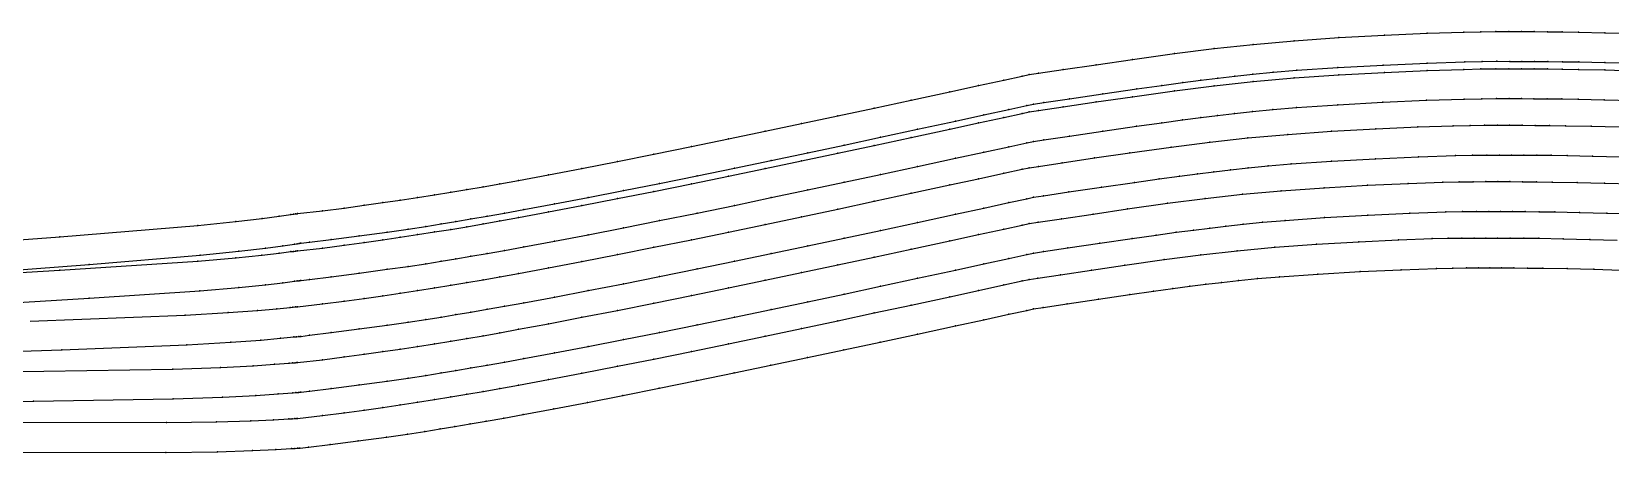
# Model space of a CAD drawing. Extents: x 50 to 2594, y 47 to 2136.
# Drawn here: x 1321.8 to 1745.8, y 731.3 to 844.3 of the extents above; entities that cross this region are included whole.
import ezdxf

# ---------------------------------------------------------------- set-up
doc = ezdxf.new("R2010")
doc.units = 0

# ---------------------------------------------------------------- blocks, each defined once
blk = doc.blocks.new('837.DELANTERO_XS')
at = {"layer": '1'}
blk.add_lwpolyline([(1300.687, 779.048), (1337.321, 781.821), (1367.064, 784.315), (1377.49, 785.354), (1384.613, 786.186), (1389.31, 786.821), (1392.455, 787.269), (1393.107, 787.354), (1393.651, 787.422), (1394.024, 787.467), (1394.162, 787.483), (1396.47, 787.772), (1402.25, 788.502), (1409.782, 789.474), (1417.348, 790.486), (1422.994, 791.288), (1427.683, 792.002), (1431.798, 792.667), (1435.721, 793.325), (1439.786, 794.011), (1444.134, 794.754), (1448.854, 795.578), (1454.04, 796.51), (1462.241, 798.034), (1471.248, 799.758), (1480.759, 801.62), (1490.47, 803.557), (1500.575, 805.606), (1510.572, 807.665), (1520.466, 809.727), (1530.261, 811.788), (1539.997, 813.853), (1549.77, 815.94), (1559.709, 818.077), (1569.946, 820.291), (1577.507, 821.934), (1584.229, 823.398), (1589.045, 824.449), (1590.888, 824.852), (1593.639, 825.261), (1600.533, 826.281), (1609.533, 827.6), (1618.6, 828.909), (1625.352, 829.856), (1630.963, 830.612), (1635.836, 831.24), (1640.376, 831.8), (1644.901, 832.338), (1649.767, 832.87), (1655.248, 833.398), (1661.615, 833.92), (1672.646, 834.659), (1684.753, 835.327), (1696.559, 835.863), (1706.689, 836.209), (1711.372, 836.305), (1715.303, 836.339), (1718.769, 836.333), (1722.058, 836.313), (1725.412, 836.294), (1728.991, 836.272), (1732.91, 836.236), (1737.285, 836.175), (1744.275, 836.033), (1751.91, 835.834)], dxfattribs=at)
at = {"layer": '14'}
blk.add_lwpolyline([(1284.686, 785.909), (1329.401, 789.233), (1366.448, 792.294), (1376.709, 793.316), (1383.702, 794.133), (1388.319, 794.758), (1391.454, 795.205), (1392.148, 795.296), (1392.73, 795.369), (1393.13, 795.417), (1393.278, 795.434), (1399.965, 796.209), (1405.811, 796.947), (1411.118, 797.67), (1416.185, 798.401), (1420.815, 799.09), (1425.439, 799.795), (1429.999, 800.508), (1434.437, 801.221), (1438.733, 801.93), (1443.055, 802.668), (1447.606, 803.471), (1452.591, 804.377), (1460.638, 805.882), (1469.609, 807.599), (1479.147, 809.462), (1488.896, 811.4), (1499.013, 813.449), (1508.991, 815.504), (1518.848, 817.56), (1528.606, 819.615), (1538.305, 821.673), (1548.075, 823.759), (1558.066, 825.904), (1568.43, 828.142), (1576.09, 829.803), (1582.925, 831.288), (1587.833, 832.356), (1589.714, 832.765), (1592.256, 833.145), (1598.803, 834.117), (1607.735, 835.428), (1617.432, 836.827), (1628.784, 838.4), (1639.404, 839.746), (1649.896, 840.891), (1660.861, 841.864), (1672.913, 842.702), (1685.148, 843.378), (1696.628, 843.877), (1706.414, 844.187), (1711.037, 844.278), (1715.004, 844.319), (1718.556, 844.325), (1721.932, 844.316), (1725.336, 844.303), (1728.939, 844.281), (1732.875, 844.243), (1737.277, 844.178), (1744.332, 844.032), (1752.042, 843.829)], dxfattribs=at)
at = {"layer": '2'}
for p in [(1589.714, 832.765), (1590.888, 824.852), (1393.278, 795.434), (1394.162, 787.483)]:
    blk.add_point(p, dxfattribs=at)
at = {"layer": '3'}
for p in [(1696.628, 843.877), (1706.414, 844.187), (1711.037, 844.278), (1715.004, 844.319), (1718.556, 844.325), (1721.932, 844.316), (1725.336, 844.303), (1728.939, 844.281), (1732.875, 844.243), (1737.277, 844.178), (1744.332, 844.032), (1639.404, 839.746), (1649.896, 840.891), (1660.861, 841.864), (1672.913, 842.702), (1685.148, 843.378), (1607.735, 835.428), (1617.432, 836.827), (1628.784, 838.4), (1684.753, 835.327), (1696.559, 835.863), (1706.689, 836.209), (1711.372, 836.305), (1715.303, 836.339), (1718.769, 836.333), (1722.058, 836.313), (1725.412, 836.294), (1728.991, 836.272), (1732.91, 836.236), (1737.285, 836.175), (1744.275, 836.033), (1582.925, 831.288), (1587.833, 832.356), (1592.256, 833.145), (1598.803, 834.117), (1635.836, 831.24), (1640.376, 831.8), (1644.901, 832.338), (1649.767, 832.87), (1655.248, 833.398), (1661.615, 833.92), (1672.646, 834.659), (1568.43, 828.142), (1576.09, 829.803), (1609.533, 827.6), (1618.6, 828.909), (1625.352, 829.856), (1630.963, 830.612), (1548.075, 823.759), (1558.066, 825.904), (1584.229, 823.398), (1589.045, 824.449), (1593.639, 825.261), (1600.533, 826.281), (1528.606, 819.615), (1538.305, 821.673), (1569.946, 820.291), (1577.507, 821.934), (1508.991, 815.504), (1518.848, 817.56), (1549.77, 815.94), (1559.709, 818.077), (1488.896, 811.4), (1499.013, 813.449), (1530.261, 811.788), (1539.997, 813.853), (1460.638, 805.882), (1469.609, 807.599), (1479.147, 809.462), (1500.575, 805.606), (1510.572, 807.665), (1520.466, 809.727), (1438.733, 801.93), (1443.055, 802.668), (1447.606, 803.471), (1452.591, 804.377), (1480.759, 801.62), (1490.47, 803.557), (1411.118, 797.67), (1416.185, 798.401), (1420.815, 799.09), (1425.439, 799.795), (1429.999, 800.508), (1434.437, 801.221), (1462.241, 798.034), (1471.248, 799.758), (1376.709, 793.316), (1383.702, 794.133), (1388.319, 794.758), (1391.454, 795.205), (1392.148, 795.296), (1392.73, 795.369), (1393.13, 795.417), (1399.965, 796.209), (1405.811, 796.947), (1435.721, 793.325), (1439.786, 794.011), (1444.134, 794.754), (1448.854, 795.578), (1454.04, 796.51), (1329.401, 789.233), (1366.448, 792.294), (1409.782, 789.474), (1417.348, 790.486), (1422.994, 791.288), (1427.683, 792.002), (1431.798, 792.667), (1377.49, 785.354), (1384.613, 786.186), (1389.31, 786.821), (1392.455, 787.269), (1393.107, 787.354), (1393.651, 787.422), (1394.024, 787.467), (1396.47, 787.772), (1402.25, 788.502), (1337.321, 781.821), (1367.064, 784.315)]:
    blk.add_point(p, dxfattribs=at)
at = {"layer": '4'}
for p in [(1589.714, 832.765, 5), (1590.888, 824.852, 5)]:
    blk.add_point(p, dxfattribs=at)
blk = doc.blocks.new('837.DELANTERO_S')
at = {"layer": '1'}
blk.add_lwpolyline([(1300.668, 770.508), (1337.302, 772.709), (1367.048, 774.739), (1377.477, 775.615), (1384.604, 776.336), (1389.305, 776.897), (1392.454, 777.296), (1393.106, 777.371), (1393.651, 777.43), (1394.024, 777.469), (1394.162, 777.483), (1396.47, 777.772), (1402.25, 778.502), (1409.782, 779.474), (1417.348, 780.486), (1422.994, 781.288), (1427.683, 782.002), (1431.798, 782.667), (1435.721, 783.325), (1439.786, 784.011), (1444.134, 784.754), (1448.854, 785.578), (1454.04, 786.51), (1462.241, 788.034), (1471.248, 789.758), (1480.759, 791.62), (1490.47, 793.557), (1500.575, 795.606), (1510.572, 797.665), (1520.466, 799.727), (1530.261, 801.788), (1539.997, 803.853), (1549.77, 805.94), (1559.709, 808.077), (1569.946, 810.291), (1577.507, 811.934), (1584.229, 813.398), (1589.045, 814.449), (1590.888, 814.852), (1593.636, 815.261), (1600.523, 816.28), (1609.514, 817.6), (1618.571, 818.908), (1625.316, 819.855), (1630.921, 820.611), (1635.789, 821.238), (1640.325, 821.799), (1644.845, 822.336), (1649.706, 822.869), (1655.181, 823.396), (1661.541, 823.918), (1672.561, 824.658), (1684.655, 825.326), (1696.449, 825.864), (1706.569, 826.21), (1711.247, 826.307), (1715.175, 826.341), (1718.637, 826.336), (1721.923, 826.316), (1725.273, 826.297), (1728.848, 826.276), (1732.763, 826.24), (1737.134, 826.179), (1744.117, 826.039), (1751.744, 825.84)], dxfattribs=at)
at = {"layer": '14'}
blk.add_lwpolyline([(1284.676, 777.61), (1329.386, 780.234), (1366.434, 782.715), (1376.697, 783.577), (1383.694, 784.284), (1388.315, 784.836), (1391.453, 785.234), (1392.147, 785.314), (1392.73, 785.377), (1393.13, 785.419), (1393.278, 785.434), (1399.965, 786.209), (1405.811, 786.947), (1411.118, 787.67), (1416.185, 788.401), (1420.815, 789.09), (1425.439, 789.795), (1429.999, 790.508), (1434.437, 791.221), (1438.733, 791.93), (1443.055, 792.668), (1447.606, 793.471), (1452.591, 794.377), (1460.638, 795.882), (1469.609, 797.599), (1479.147, 799.462), (1488.896, 801.4), (1499.013, 803.449), (1508.991, 805.504), (1518.848, 807.56), (1528.606, 809.615), (1538.305, 811.673), (1548.075, 813.759), (1558.066, 815.904), (1568.43, 818.142), (1576.09, 819.803), (1582.925, 821.288), (1587.833, 822.356), (1589.714, 822.765), (1592.256, 823.145), (1598.803, 824.117), (1607.735, 825.428), (1617.432, 826.827), (1628.784, 828.4), (1639.404, 829.746), (1649.896, 830.891), (1660.861, 831.864), (1672.913, 832.702), (1685.148, 833.378), (1696.628, 833.877), (1706.414, 834.187), (1711.037, 834.278), (1715.004, 834.319), (1718.556, 834.325), (1721.932, 834.316), (1725.336, 834.303), (1728.939, 834.281), (1732.875, 834.243), (1737.277, 834.178), (1744.332, 834.032), (1752.042, 833.829)], dxfattribs=at)
at = {"layer": '2'}
for p in [(1589.714, 822.765), (1590.888, 814.852), (1393.278, 785.434), (1394.162, 777.483)]:
    blk.add_point(p, dxfattribs=at)
at = {"layer": '3'}
for p in [(1660.861, 831.864), (1672.913, 832.702), (1685.148, 833.378), (1696.628, 833.877), (1706.414, 834.187), (1711.037, 834.278), (1715.004, 834.319), (1718.556, 834.325), (1721.932, 834.316), (1725.336, 834.303), (1728.939, 834.281), (1732.875, 834.243), (1737.277, 834.178), (1744.332, 834.032), (1617.432, 826.827), (1628.784, 828.4), (1639.404, 829.746), (1649.896, 830.891), (1592.256, 823.145), (1598.803, 824.117), (1607.735, 825.428), (1649.706, 822.869), (1655.181, 823.396), (1661.541, 823.918), (1672.561, 824.658), (1684.655, 825.326), (1696.449, 825.864), (1706.569, 826.21), (1711.247, 826.307), (1715.175, 826.341), (1718.637, 826.336), (1721.923, 826.316), (1725.273, 826.297), (1728.848, 826.276), (1732.763, 826.24), (1737.134, 826.179), (1744.117, 826.039), (1576.09, 819.803), (1582.925, 821.288), (1587.833, 822.356), (1618.571, 818.908), (1625.316, 819.855), (1630.921, 820.611), (1635.789, 821.238), (1640.325, 821.799), (1644.845, 822.336), (1558.066, 815.904), (1568.43, 818.142), (1589.045, 814.449), (1593.636, 815.261), (1600.523, 816.28), (1609.514, 817.6), (1538.305, 811.673), (1548.075, 813.759), (1569.946, 810.291), (1577.507, 811.934), (1584.229, 813.398), (1518.848, 807.56), (1528.606, 809.615), (1549.77, 805.94), (1559.709, 808.077), (1488.896, 801.4), (1499.013, 803.449), (1508.991, 805.504), (1530.261, 801.788), (1539.997, 803.853), (1469.609, 797.599), (1479.147, 799.462), (1510.572, 797.665), (1520.466, 799.727), (1447.606, 793.471), (1452.591, 794.377), (1460.638, 795.882), (1490.47, 793.557), (1500.575, 795.606), (1420.815, 789.09), (1425.439, 789.795), (1429.999, 790.508), (1434.437, 791.221), (1438.733, 791.93), (1443.055, 792.668), (1471.248, 789.758), (1480.759, 791.62), (1388.315, 784.836), (1391.453, 785.234), (1392.147, 785.314), (1392.73, 785.377), (1393.13, 785.419), (1399.965, 786.209), (1405.811, 786.947), (1411.118, 787.67), (1416.185, 788.401), (1444.134, 784.754), (1448.854, 785.578), (1454.04, 786.51), (1462.241, 788.034), (1329.386, 780.234), (1366.434, 782.715), (1376.697, 783.577), (1383.694, 784.284), (1417.348, 780.486), (1422.994, 781.288), (1427.683, 782.002), (1431.798, 782.667), (1435.721, 783.325), (1439.786, 784.011), (1384.604, 776.336), (1389.305, 776.897), (1392.454, 777.296), (1393.106, 777.371), (1393.651, 777.43), (1394.024, 777.469), (1396.47, 777.772), (1402.25, 778.502), (1409.782, 779.474), (1337.302, 772.709), (1367.048, 774.739), (1377.477, 775.615)]:
    blk.add_point(p, dxfattribs=at)
at = {"layer": '4'}
for p in [(1589.714, 822.765, 5), (1590.888, 814.852, 5)]:
    blk.add_point(p, dxfattribs=at)
blk = doc.blocks.new('837.DELANTERO_M')
at = {"layer": '1'}
blk.add_lwpolyline([(1288.576, 757.535), (1329.931, 758.874), (1363.518, 760.235), (1375.299, 760.898), (1383.355, 761.488), (1388.67, 761.974), (1392.231, 762.325), (1392.969, 762.389), (1393.584, 762.439), (1394.006, 762.472), (1394.162, 762.483), (1396.47, 762.772), (1402.25, 763.502), (1409.782, 764.474), (1417.349, 765.486), (1422.995, 766.288), (1427.685, 767.002), (1431.8, 767.668), (1435.723, 768.325), (1439.788, 769.011), (1444.136, 769.754), (1448.857, 770.578), (1454.042, 771.51), (1462.243, 773.034), (1471.251, 774.758), (1480.762, 776.62), (1490.474, 778.557), (1500.58, 780.607), (1510.577, 782.665), (1520.471, 784.728), (1530.266, 786.789), (1540.003, 788.854), (1549.777, 790.941), (1559.716, 793.078), (1569.953, 795.292), (1577.514, 796.935), (1584.237, 798.4), (1589.053, 799.45), (1590.896, 799.853), (1593.588, 800.255), (1600.335, 801.258), (1609.142, 802.556), (1618.015, 803.844), (1624.623, 804.775), (1630.113, 805.519), (1634.882, 806.137), (1639.325, 806.689), (1643.753, 807.218), (1648.515, 807.743), (1653.879, 808.263), (1660.11, 808.778), (1670.906, 809.509), (1682.754, 810.171), (1694.308, 810.705), (1704.222, 811.051), (1708.805, 811.148), (1712.653, 811.183), (1716.045, 811.181), (1719.264, 811.163), (1722.546, 811.147), (1726.049, 811.128), (1729.884, 811.096), (1734.167, 811.039), (1741.008, 810.905), (1748.48, 810.716)], dxfattribs=at)
at = {"layer": '14'}
blk.add_lwpolyline([(1321.471, 766.585), (1363.091, 768.218), (1374.627, 768.865), (1382.495, 769.441), (1387.694, 769.917), (1391.225, 770.266), (1392.006, 770.334), (1392.661, 770.387), (1393.111, 770.422), (1393.278, 770.434), (1399.965, 771.209), (1405.811, 771.947), (1411.118, 772.67), (1416.185, 773.401), (1420.815, 774.09), (1425.439, 774.795), (1429.999, 775.508), (1434.437, 776.221), (1438.733, 776.93), (1443.055, 777.668), (1447.606, 778.471), (1452.591, 779.377), (1460.638, 780.882), (1469.609, 782.599), (1479.147, 784.462), (1488.896, 786.4), (1499.013, 788.449), (1508.991, 790.504), (1518.848, 792.56), (1528.606, 794.615), (1538.305, 796.673), (1548.075, 798.759), (1558.066, 800.904), (1568.43, 803.142), (1576.09, 804.803), (1582.925, 806.288), (1587.833, 807.356), (1589.714, 807.765), (1592.195, 808.138), (1598.583, 809.093), (1607.299, 810.382), (1616.762, 811.757), (1627.839, 813.305), (1638.203, 814.629), (1648.442, 815.757), (1659.142, 816.718), (1670.904, 817.549), (1682.845, 818.22), (1694.048, 818.719), (1703.598, 819.032), (1708.11, 819.126), (1711.982, 819.169), (1715.448, 819.179), (1718.743, 819.173), (1722.066, 819.164), (1725.582, 819.147), (1729.423, 819.114), (1733.72, 819.055), (1740.606, 818.919), (1748.131, 818.73)], dxfattribs=at)
at = {"layer": '2'}
for p in [(1589.714, 807.765), (1590.896, 799.853), (1393.278, 770.434), (1394.162, 762.483)]:
    blk.add_point(p, dxfattribs=at)
at = {"layer": '3'}
for p in [(1694.048, 818.719), (1703.598, 819.032), (1708.11, 819.126), (1711.982, 819.169), (1715.448, 819.179), (1718.743, 819.173), (1722.066, 819.164), (1725.582, 819.147), (1729.423, 819.114), (1733.72, 819.055), (1740.606, 818.919), (1638.203, 814.629), (1648.442, 815.757), (1659.142, 816.718), (1670.904, 817.549), (1682.845, 818.22), (1607.299, 810.382), (1616.762, 811.757), (1627.839, 813.305), (1682.754, 810.171), (1694.308, 810.705), (1704.222, 811.051), (1708.805, 811.148), (1712.653, 811.183), (1716.045, 811.181), (1719.264, 811.163), (1722.546, 811.147), (1726.049, 811.128), (1729.884, 811.096), (1734.167, 811.039), (1741.008, 810.905), (1582.925, 806.288), (1587.833, 807.356), (1592.195, 808.138), (1598.583, 809.093), (1634.882, 806.137), (1639.325, 806.689), (1643.753, 807.218), (1648.515, 807.743), (1653.879, 808.263), (1660.11, 808.778), (1670.906, 809.509), (1568.43, 803.142), (1576.09, 804.803), (1609.142, 802.556), (1618.015, 803.844), (1624.623, 804.775), (1630.113, 805.519), (1548.075, 798.759), (1558.066, 800.904), (1584.237, 798.4), (1589.053, 799.45), (1593.588, 800.255), (1600.335, 801.258), (1528.606, 794.615), (1538.305, 796.673), (1559.716, 793.078), (1569.953, 795.292), (1577.514, 796.935), (1508.991, 790.504), (1518.848, 792.56), (1540.003, 788.854), (1549.777, 790.941), (1479.147, 784.462), (1488.896, 786.4), (1499.013, 788.449), (1520.471, 784.728), (1530.266, 786.789), (1460.638, 780.882), (1469.609, 782.599), (1500.58, 780.607), (1510.577, 782.665), (1434.437, 776.221), (1438.733, 776.93), (1443.055, 777.668), (1447.606, 778.471), (1452.591, 779.377), (1480.762, 776.62), (1490.474, 778.557), (1405.811, 771.947), (1411.118, 772.67), (1416.185, 773.401), (1420.815, 774.09), (1425.439, 774.795), (1429.999, 775.508), (1462.243, 773.034), (1471.251, 774.758), (1363.091, 768.218), (1374.627, 768.865), (1382.495, 769.441), (1387.694, 769.917), (1391.225, 770.266), (1392.006, 770.334), (1392.661, 770.387), (1393.111, 770.422), (1399.965, 771.209), (1431.8, 767.668), (1435.723, 768.325), (1439.788, 769.011), (1444.136, 769.754), (1448.857, 770.578), (1454.042, 771.51), (1402.25, 763.502), (1409.782, 764.474), (1417.349, 765.486), (1422.995, 766.288), (1427.685, 767.002), (1363.518, 760.235), (1375.299, 760.898), (1383.355, 761.488), (1388.67, 761.974), (1392.231, 762.325), (1392.969, 762.389), (1393.584, 762.439), (1394.006, 762.472), (1396.47, 762.772), (1329.931, 758.874)]:
    blk.add_point(p, dxfattribs=at)
at = {"layer": '4'}
for p in [(1589.714, 807.765, 5), (1590.896, 799.853, 5)]:
    blk.add_point(p, dxfattribs=at)
blk = doc.blocks.new('837.DELANTERO_L')
at = {"layer": '1'}
blk.add_lwpolyline([(1276.091, 744.581), (1322.321, 745.049), (1359.875, 745.734), (1373.051, 746.181), (1382.065, 746.64), (1388.015, 747.051), (1392.002, 747.354), (1392.827, 747.408), (1393.515, 747.448), (1393.987, 747.474), (1394.162, 747.483), (1396.47, 747.772), (1402.25, 748.502), (1409.783, 749.474), (1417.35, 750.486), (1422.996, 751.288), (1427.686, 752.002), (1431.801, 752.668), (1435.725, 753.325), (1439.79, 754.011), (1444.138, 754.754), (1448.859, 755.579), (1454.045, 756.51), (1462.246, 758.034), (1471.255, 759.759), (1480.766, 761.621), (1490.478, 763.558), (1500.584, 765.608), (1510.582, 767.666), (1520.477, 769.728), (1530.272, 771.79), (1540.01, 773.855), (1549.783, 775.942), (1559.724, 778.079), (1569.961, 780.293), (1577.523, 781.936), (1584.245, 783.401), (1589.062, 784.452), (1590.905, 784.854), (1593.534, 785.25), (1600.124, 786.235), (1608.725, 787.511), (1617.39, 788.777), (1623.844, 789.693), (1629.206, 790.424), (1633.864, 791.032), (1638.203, 791.575), (1642.528, 792.096), (1647.179, 792.613), (1652.417, 793.125), (1658.503, 793.634), (1669.048, 794.359), (1680.62, 795.016), (1691.905, 795.548), (1701.589, 795.894), (1706.066, 795.993), (1709.824, 796.032), (1713.137, 796.032), (1716.281, 796.018), (1719.488, 796.005), (1722.909, 795.99), (1726.655, 795.961), (1730.838, 795.91), (1737.52, 795.786), (1744.819, 795.607), (1752.276, 795.385)], dxfattribs=at)
at = {"layer": '14'}
blk.add_lwpolyline([(1313.557, 752.936), (1359.749, 753.72), (1372.558, 754.154), (1381.296, 754.599), (1387.073, 754.999), (1390.997, 755.298), (1391.865, 755.355), (1392.593, 755.397), (1393.093, 755.425), (1393.278, 755.434), (1399.965, 756.209), (1405.811, 756.947), (1411.118, 757.67), (1416.185, 758.401), (1420.815, 759.09), (1425.439, 759.795), (1429.999, 760.508), (1434.437, 761.221), (1438.733, 761.93), (1443.055, 762.668), (1447.606, 763.471), (1452.591, 764.377), (1460.638, 765.882), (1469.609, 767.599), (1479.147, 769.462), (1488.896, 771.4), (1499.013, 773.449), (1508.991, 775.504), (1518.848, 777.56), (1528.606, 779.615), (1538.305, 781.673), (1548.075, 783.759), (1558.066, 785.904), (1568.43, 788.142), (1576.09, 789.803), (1582.925, 791.288), (1587.833, 792.356), (1589.714, 792.765), (1592.133, 793.132), (1598.364, 794.07), (1606.864, 795.337), (1616.092, 796.688), (1626.895, 798.21), (1637.002, 799.512), (1646.987, 800.624), (1657.424, 801.572), (1668.895, 802.395), (1680.541, 803.063), (1691.468, 803.562), (1700.782, 803.877), (1705.183, 803.974), (1708.96, 804.02), (1712.341, 804.034), (1715.555, 804.031), (1718.795, 804.026), (1722.225, 804.013), (1725.972, 803.985), (1730.163, 803.932), (1736.879, 803.807), (1744.219, 803.63), (1751.684, 803.413)], dxfattribs=at)
at = {"layer": '2'}
for p in [(1589.714, 792.765), (1590.905, 784.854), (1393.278, 755.434), (1394.162, 747.483)]:
    blk.add_point(p, dxfattribs=at)
at = {"layer": '3'}
for p in [(1657.424, 801.572), (1668.895, 802.395), (1680.541, 803.063), (1691.468, 803.562), (1700.782, 803.877), (1705.183, 803.974), (1708.96, 804.02), (1712.341, 804.034), (1715.555, 804.031), (1718.795, 804.026), (1722.225, 804.013), (1725.972, 803.985), (1730.163, 803.932), (1736.879, 803.807), (1744.219, 803.63), (1626.895, 798.21), (1637.002, 799.512), (1646.987, 800.624), (1592.133, 793.132), (1598.364, 794.07), (1606.864, 795.337), (1616.092, 796.688), (1652.417, 793.125), (1658.503, 793.634), (1669.048, 794.359), (1680.62, 795.016), (1691.905, 795.548), (1701.589, 795.894), (1706.066, 795.993), (1709.824, 796.032), (1713.137, 796.032), (1716.281, 796.018), (1719.488, 796.005), (1722.909, 795.99), (1726.655, 795.961), (1730.838, 795.91), (1737.52, 795.786), (1744.819, 795.607), (1576.09, 789.803), (1582.925, 791.288), (1587.833, 792.356), (1617.39, 788.777), (1623.844, 789.693), (1629.206, 790.424), (1633.864, 791.032), (1638.203, 791.575), (1642.528, 792.096), (1647.179, 792.613), (1558.066, 785.904), (1568.43, 788.142), (1589.062, 784.452), (1593.534, 785.25), (1600.124, 786.235), (1608.725, 787.511), (1538.305, 781.673), (1548.075, 783.759), (1569.961, 780.293), (1577.523, 781.936), (1584.245, 783.401), (1518.848, 777.56), (1528.606, 779.615), (1549.783, 775.942), (1559.724, 778.079), (1499.013, 773.449), (1508.991, 775.504), (1530.272, 771.79), (1540.01, 773.855), (1469.609, 767.599), (1479.147, 769.462), (1488.896, 771.4), (1510.582, 767.666), (1520.477, 769.728), (1447.606, 763.471), (1452.591, 764.377), (1460.638, 765.882), (1490.478, 763.558), (1500.584, 765.608), (1420.815, 759.09), (1425.439, 759.795), (1429.999, 760.508), (1434.437, 761.221), (1438.733, 761.93), (1443.055, 762.668), (1471.255, 759.759), (1480.766, 761.621), (1387.073, 754.999), (1390.997, 755.298), (1391.865, 755.355), (1392.593, 755.397), (1393.093, 755.425), (1399.965, 756.209), (1405.811, 756.947), (1411.118, 757.67), (1416.185, 758.401), (1444.138, 754.754), (1448.859, 755.579), (1454.045, 756.51), (1462.246, 758.034), (1359.749, 753.72), (1372.558, 754.154), (1381.296, 754.599), (1417.35, 750.486), (1422.996, 751.288), (1427.686, 752.002), (1431.801, 752.668), (1435.725, 753.325), (1439.79, 754.011), (1382.065, 746.64), (1388.015, 747.051), (1392.002, 747.354), (1392.827, 747.408), (1393.515, 747.448), (1393.987, 747.474), (1396.47, 747.772), (1402.25, 748.502), (1409.783, 749.474), (1322.321, 745.049), (1359.875, 745.734), (1373.051, 746.181)]:
    blk.add_point(p, dxfattribs=at)
at = {"layer": '4'}
for p in [(1589.714, 792.765, 5), (1590.905, 784.854, 5)]:
    blk.add_point(p, dxfattribs=at)
blk = doc.blocks.new('837.DELANTERO_XL')
at = {"layer": '1'}
blk.add_lwpolyline([(1318.534, 731.375), (1357.91, 731.32), (1371.731, 731.519), (1381.188, 731.814), (1387.433, 732.122), (1391.618, 732.358), (1392.484, 732.397), (1393.207, 732.426), (1393.702, 732.443), (1393.885, 732.449), (1396.197, 732.737), (1401.985, 733.469), (1409.529, 734.441), (1417.107, 735.454), (1422.761, 736.257), (1427.458, 736.971), (1431.579, 737.637), (1435.508, 738.295), (1439.58, 738.982), (1443.934, 739.726), (1448.662, 740.551), (1453.855, 741.483), (1462.068, 743.009), (1471.09, 744.735), (1480.615, 746.599), (1490.341, 748.538), (1500.462, 750.59), (1510.475, 752.65), (1520.384, 754.714), (1530.193, 756.778), (1539.945, 758.845), (1549.733, 760.934), (1559.687, 763.073), (1569.939, 765.29), (1577.512, 766.935), (1584.245, 768.401), (1589.069, 769.453), (1590.914, 769.856), (1593.483, 770.244), (1599.922, 771.213), (1608.326, 772.467), (1616.793, 773.711), (1623.099, 774.612), (1628.338, 775.331), (1632.889, 775.929), (1637.13, 776.463), (1641.355, 776.976), (1645.9, 777.485), (1651.019, 777.99), (1656.966, 778.493), (1667.269, 779.209), (1678.578, 779.862), (1689.606, 780.391), (1699.068, 780.738), (1703.443, 780.838), (1707.115, 780.879), (1710.354, 780.882), (1713.426, 780.871), (1716.559, 780.861), (1719.902, 780.849), (1723.564, 780.824), (1727.651, 780.778), (1734.182, 780.662), (1741.315, 780.493), (1748.601, 780.283)], dxfattribs=at)
at = {"layer": '14'}
blk.add_lwpolyline([(1309.587, 739.445), (1358.066, 739.323), (1371.513, 739.516), (1380.69, 739.803), (1386.759, 740.104), (1390.882, 740.338), (1391.794, 740.38), (1392.558, 740.41), (1393.083, 740.428), (1393.278, 740.434), (1399.965, 741.209), (1405.811, 741.947), (1411.118, 742.67), (1416.185, 743.401), (1420.815, 744.09), (1425.439, 744.795), (1429.999, 745.508), (1434.437, 746.221), (1438.733, 746.93), (1443.055, 747.668), (1447.606, 748.471), (1452.591, 749.377), (1460.638, 750.882), (1469.609, 752.599), (1479.147, 754.462), (1488.896, 756.4), (1499.013, 758.449), (1508.991, 760.504), (1518.848, 762.56), (1528.606, 764.615), (1538.305, 766.673), (1548.075, 768.759), (1558.066, 770.904), (1568.43, 773.142), (1576.09, 774.803), (1582.925, 776.288), (1587.833, 777.356), (1589.714, 777.765), (1592.072, 778.125), (1598.144, 779.047), (1606.428, 780.291), (1615.422, 781.619), (1625.95, 783.114), (1635.801, 784.395), (1645.533, 785.49), (1655.705, 786.427), (1666.886, 787.242), (1678.237, 787.906), (1688.888, 788.404), (1697.967, 788.722), (1702.256, 788.821), (1705.938, 788.871), (1709.233, 788.888), (1712.366, 788.889), (1715.525, 788.887), (1718.868, 788.879), (1722.52, 788.855), (1726.606, 788.809), (1733.153, 788.695), (1740.308, 788.53), (1747.584, 788.328)], dxfattribs=at)
at = {"layer": '2'}
for p in [(1589.714, 777.765), (1590.914, 769.856), (1393.278, 740.434), (1393.885, 732.449)]:
    blk.add_point(p, dxfattribs=at)
at = {"layer": '3'}
for p in [(1697.967, 788.722), (1702.256, 788.821), (1705.938, 788.871), (1709.233, 788.888), (1712.366, 788.889), (1715.525, 788.887), (1718.868, 788.879), (1722.52, 788.855), (1726.606, 788.809), (1733.153, 788.695), (1635.801, 784.395), (1645.533, 785.49), (1655.705, 786.427), (1666.886, 787.242), (1678.237, 787.906), (1688.888, 788.404), (1740.308, 788.53), (1606.428, 780.291), (1615.422, 781.619), (1625.95, 783.114), (1689.606, 780.391), (1699.068, 780.738), (1703.443, 780.838), (1707.115, 780.879), (1710.354, 780.882), (1713.426, 780.871), (1716.559, 780.861), (1719.902, 780.849), (1723.564, 780.824), (1727.651, 780.778), (1734.182, 780.662), (1741.315, 780.493), (1582.925, 776.288), (1587.833, 777.356), (1592.072, 778.125), (1598.144, 779.047), (1632.889, 775.929), (1637.13, 776.463), (1641.355, 776.976), (1645.9, 777.485), (1651.019, 777.99), (1656.966, 778.493), (1667.269, 779.209), (1678.578, 779.862), (1568.43, 773.142), (1576.09, 774.803), (1608.326, 772.467), (1616.793, 773.711), (1623.099, 774.612), (1628.338, 775.331), (1548.075, 768.759), (1558.066, 770.904), (1584.245, 768.401), (1589.069, 769.453), (1593.483, 770.244), (1599.922, 771.213), (1528.606, 764.615), (1538.305, 766.673), (1569.939, 765.29), (1577.512, 766.935), (1508.991, 760.504), (1518.848, 762.56), (1549.733, 760.934), (1559.687, 763.073), (1488.896, 756.4), (1499.013, 758.449), (1520.384, 754.714), (1530.193, 756.778), (1539.945, 758.845), (1460.638, 750.882), (1469.609, 752.599), (1479.147, 754.462), (1500.462, 750.59), (1510.475, 752.65), (1434.437, 746.221), (1438.733, 746.93), (1443.055, 747.668), (1447.606, 748.471), (1452.591, 749.377), (1480.615, 746.599), (1490.341, 748.538), (1411.118, 742.67), (1416.185, 743.401), (1420.815, 744.09), (1425.439, 744.795), (1429.999, 745.508), (1462.068, 743.009), (1471.09, 744.735), (1358.066, 739.323), (1371.513, 739.516), (1380.69, 739.803), (1386.759, 740.104), (1390.882, 740.338), (1391.794, 740.38), (1392.558, 740.41), (1393.083, 740.428), (1399.965, 741.209), (1405.811, 741.947), (1435.508, 738.295), (1439.58, 738.982), (1443.934, 739.726), (1448.662, 740.551), (1453.855, 741.483), (1409.529, 734.441), (1417.107, 735.454), (1422.761, 736.257), (1427.458, 736.971), (1431.579, 737.637), (1357.91, 731.32), (1371.731, 731.519), (1381.188, 731.814), (1387.433, 732.122), (1391.618, 732.358), (1392.484, 732.397), (1393.207, 732.426), (1393.702, 732.443), (1396.197, 732.737), (1401.985, 733.469)]:
    blk.add_point(p, dxfattribs=at)
at = {"layer": '4'}
for p in [(1589.714, 777.765, 5), (1590.914, 769.856, 5)]:
    blk.add_point(p, dxfattribs=at)

msp = doc.modelspace()

# ---------------------------------------------------------------- block references
at = {"layer": '1'}
for name in ['837.DELANTERO_XL', '837.DELANTERO_L', '837.DELANTERO_M', '837.DELANTERO_S', '837.DELANTERO_XS']:
    msp.add_blockref(name, (0, 0), dxfattribs=at)

doc.saveas('drawing.dxf')
